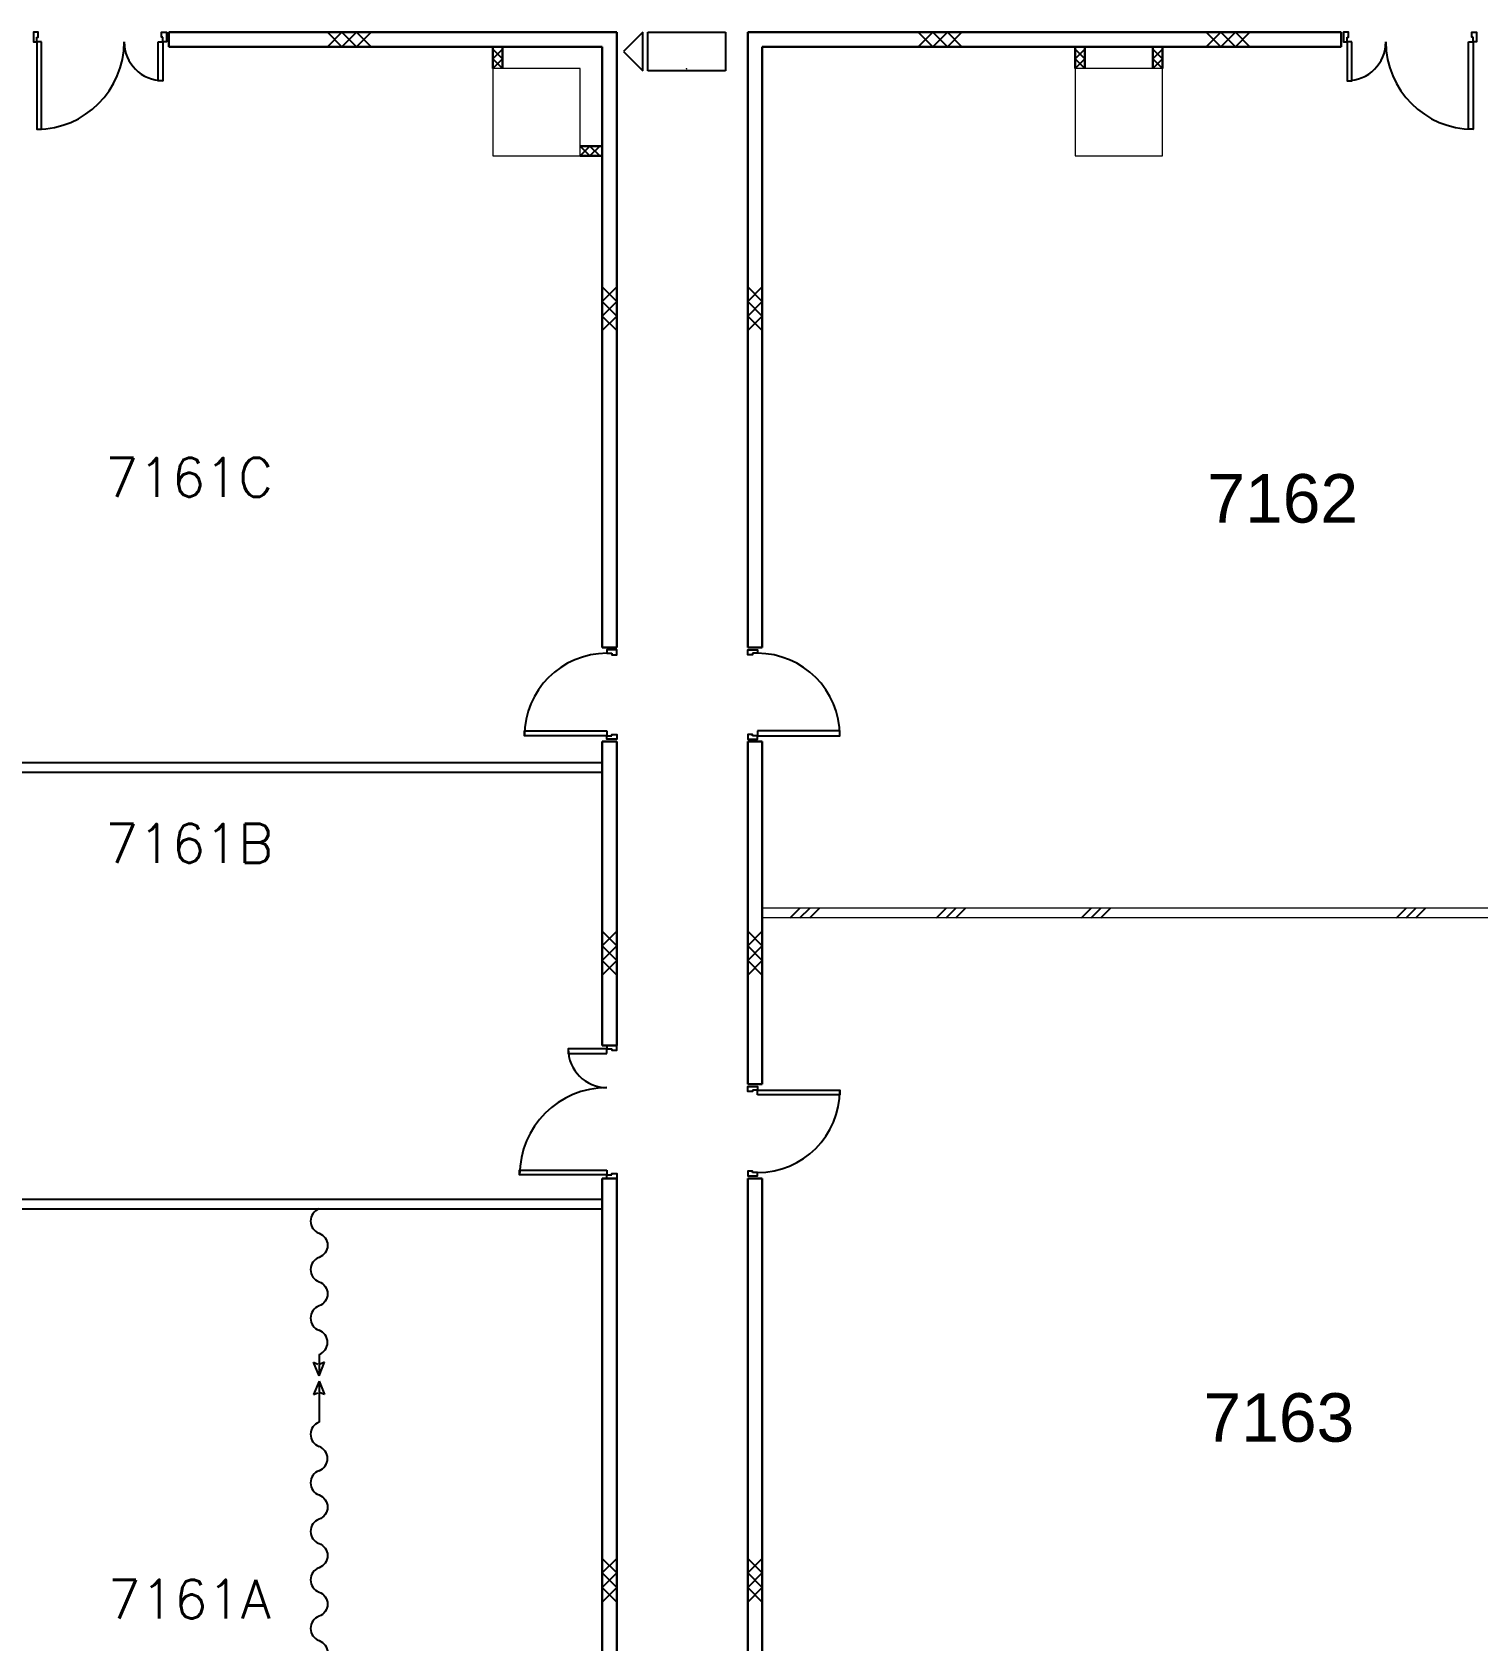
# Model space of a CAD drawing. Header units: millimetres. Extents: x -68474 to 336725, y -113450 to 40976.
# Drawn here: x 222803 to 237698, y -36750 to -20175 of the extents above; entities that cross this region are included whole.
import ezdxf
from ezdxf.enums import TextEntityAlignment as Align

# ---------------------------------------------------------------- set-up
doc = ezdxf.new("R2010")
doc.units = ezdxf.units.MM
doc.header["$LTSCALE"] = 900
for name, color, linetype in [('EC-7thFloor-s6152$0$56', 1, 'Continuous'), ('EC-7thFloor-s6152$0$FS', 5, 'Continuous'), ('EC-7thFloor-s6152$0$L4', 4, 'Continuous'), ('EC-7thFloor-s6152$0$new_part', 7, 'Continuous'), ('EC-7thFloor-s6152$0$RM-ID', 3, 'Continuous'), ('EC-7thFloor-s6152$0$ROOM-NO', 4, 'Continuous')]:
    doc.layers.add(name, color=color, linetype=linetype)
for name, color, linetype, lineweight in [('EC-7thFloor-s6152$0$ECOLUMN', 7, 'Continuous', 20), ('EC-7thFloor-s6152$0$EPARTITION', 1, 'Continuous', 20), ('EC-7thFloor-s6152$0$EWALL', 3, 'Continuous', 30)]:
    doc.layers.add(name, color=color, linetype=linetype, lineweight=lineweight)
doc.styles.add('EC-7thFloor-s6152$0$STANDARD', font='SIMPLEX.SHX')
doc.styles.add('EC-7thFloor-s6152$0$T1', font='arial.ttf')

msp = doc.modelspace()

# ---------------------------------------------------------------- linework, layer by layer
for p, q in [((225994.39514, -20324.99458), (225844.39514, -20174.99458)), ((225844.39514, -20324.99458), (225994.39514, -20174.99458)), ((225994.39514, -20324.99458), (225844.39514, -20174.99458)), ((225844.39514, -20324.99458), (225994.39514, -20174.99458)), ((225994.39514, -20324.99458), (226144.39514, -20174.99458)), ((226144.39514, -20324.99458), (225994.39514, -20174.99458)), ((225994.39514, -20324.99458), (226144.39514, -20174.99458)), ((226144.39514, -20324.99458), (225994.39514, -20174.99458)), ((226294.39514, -20324.99458), (226144.39514, -20174.99458)), ((226144.39514, -20324.99458), (226294.39514, -20174.99458)), ((226294.39514, -20324.99458), (226144.39514, -20174.99458)), ((226144.39514, -20324.99458), (226294.39514, -20174.99458)), ((232082.10658, -20324.99458), (231932.10658, -20174.99458)), ((231932.10658, -20324.99458), (232082.10658, -20174.99458)), ((232082.10658, -20324.99458), (231932.10658, -20174.99458)), ((231932.10658, -20324.99458), (232082.10658, -20174.99458)), ((232082.10658, -20324.99458), (232232.10658, -20174.99458)), ((232232.10658, -20324.99458), (232082.10658, -20174.99458)), ((232082.10658, -20324.99458), (232232.10658, -20174.99458)), ((232232.10658, -20324.99458), (232082.10658, -20174.99458)), ((232382.10658, -20324.99458), (232232.10658, -20174.99458)), ((232232.10658, -20324.99458), (232382.10658, -20174.99458)), ((232382.10658, -20324.99458), (232232.10658, -20174.99458)), ((232232.10658, -20324.99458), (232382.10658, -20174.99458)), ((235049.22564, -20324.99458), (234899.22564, -20174.99458)), ((234899.22564, -20324.99458), (235049.22564, -20174.99458)), ((235049.22564, -20324.99458), (234899.22564, -20174.99458)), ((234899.22564, -20324.99458), (235049.22564, -20174.99458)), ((235049.22564, -20324.99458), (235199.22564, -20174.99458)), ((235199.22564, -20324.99458), (235049.22564, -20174.99458)), ((235049.22564, -20324.99458), (235199.22564, -20174.99458)), ((235199.22564, -20324.99458), (235049.22564, -20174.99458)), ((235349.22564, -20324.99458), (235199.22564, -20174.99458)), ((235199.22564, -20324.99458), (235349.22564, -20174.99458)), ((235349.22564, -20324.99458), (235199.22564, -20174.99458)), ((235199.22564, -20324.99458), (235349.22564, -20174.99458)), ((227650, -20349.98917), (227550, -20449.98917)), ((227650, -20449.98917), (227550, -20349.98917)), ((227650, -20349.98917), (227550, -20449.98917)), ((227650, -20449.98917), (227550, -20349.98917)), ((233650, -20349.98917), (233550, -20449.98917)), ((233650, -20449.98917), (233550, -20349.98917)), ((233650, -20349.98917), (233550, -20449.98917)), ((233650, -20449.98917), (233550, -20349.98917)), ((234450, -20349.98917), (234350, -20449.98917)), ((234450, -20449.98917), (234350, -20349.98917)), ((234450, -20349.98917), (234350, -20449.98917)), ((234450, -20449.98917), (234350, -20349.98917)), ((227650, -20549.98917), (227550, -20449.98917)), ((227650, -20449.98917), (227550, -20549.98917)), ((227650, -20549.98917), (227550, -20449.98917)), ((227650, -20449.98917), (227550, -20549.98917)), ((233650, -20549.98917), (233550, -20449.98917)), ((233650, -20449.98917), (233550, -20549.98917)), ((233650, -20549.98917), (233550, -20449.98917)), ((233650, -20449.98917), (233550, -20549.98917)), ((234450, -20549.98917), (234350, -20449.98917)), ((234450, -20449.98917), (234350, -20549.98917)), ((234450, -20549.98917), (234350, -20449.98917)), ((234450, -20449.98917), (234350, -20549.98917)), ((228450, -21449.98917), (228550, -21349.98917)), ((228550, -21449.98917), (228450, -21349.98917)), ((228450, -21449.98917), (228550, -21349.98917)), ((228550, -21449.98917), (228450, -21349.98917)), ((228650, -21449.98917), (228550, -21349.98917)), ((228550, -21449.98917), (228650, -21349.98917)), ((228650, -21449.98917), (228550, -21349.98917)), ((228550, -21449.98917), (228650, -21349.98917)), ((228675, -22950), (228825, -22800)), ((228675, -22800), (228825, -22950)), ((228675, -22950), (228825, -22800)), ((228675, -22800), (228825, -22950)), ((230175, -22950), (230325, -22800)), ((230175, -22800), (230325, -22950)), ((230175, -22950), (230325, -22800)), ((230175, -22800), (230325, -22950)), ((228675, -22950), (228825, -23100)), ((228675, -23100), (228825, -22950)), ((228675, -22950), (228825, -23100)), ((228675, -23100), (228825, -22950)), ((230175, -22950), (230325, -23100)), ((230175, -23100), (230325, -22950)), ((230175, -22950), (230325, -23100)), ((230175, -23100), (230325, -22950)), ((228675, -23250), (228825, -23100)), ((228675, -23100), (228825, -23250)), ((228675, -23250), (228825, -23100)), ((228675, -23100), (228825, -23250)), ((230175, -23250), (230325, -23100)), ((230175, -23100), (230325, -23250)), ((230175, -23250), (230325, -23100)), ((230175, -23100), (230325, -23250)), ((228675, -29589.59904), (228825, -29439.59904)), ((228675, -29439.59904), (228825, -29589.59904)), ((228675, -29589.59904), (228825, -29439.59904)), ((228675, -29439.59904), (228825, -29589.59904)), ((230175, -29589.59904), (230325, -29439.59904)), ((230175, -29439.59904), (230325, -29589.59904)), ((230175, -29589.59904), (230325, -29439.59904)), ((230175, -29439.59904), (230325, -29589.59904)), ((228675, -29589.59904), (228825, -29739.59904)), ((228675, -29739.59904), (228825, -29589.59904)), ((228675, -29589.59904), (228825, -29739.59904)), ((228675, -29739.59904), (228825, -29589.59904)), ((230175, -29589.59904), (230325, -29739.59904)), ((230175, -29739.59904), (230325, -29589.59904)), ((230175, -29589.59904), (230325, -29739.59904)), ((230175, -29739.59904), (230325, -29589.59904)), ((228675, -29889.59904), (228825, -29739.59904)), ((228675, -29739.59904), (228825, -29889.59904)), ((228675, -29889.59904), (228825, -29739.59904)), ((228675, -29739.59904), (228825, -29889.59904)), ((230175, -29889.59904), (230325, -29739.59904)), ((230175, -29739.59904), (230325, -29889.59904)), ((230175, -29889.59904), (230325, -29739.59904)), ((230175, -29739.59904), (230325, -29889.59904)), ((228675, -36050.95403), (228825, -35900.95403)), ((228675, -35900.95403), (228825, -36050.95403)), ((228675, -36050.95403), (228825, -35900.95403)), ((228675, -35900.95403), (228825, -36050.95403)), ((230175, -36050.95403), (230325, -35900.95403)), ((230175, -35900.95403), (230325, -36050.95403)), ((230175, -36050.95403), (230325, -35900.95403)), ((230175, -35900.95403), (230325, -36050.95403)), ((228675, -36050.95403), (228825, -36200.95403)), ((228675, -36200.95403), (228825, -36050.95403)), ((228675, -36050.95403), (228825, -36200.95403)), ((228675, -36200.95403), (228825, -36050.95403)), ((230175, -36050.95403), (230325, -36200.95403)), ((230175, -36200.95403), (230325, -36050.95403)), ((230175, -36050.95403), (230325, -36200.95403)), ((230175, -36200.95403), (230325, -36050.95403)), ((228675, -36350.95403), (228825, -36200.95403)), ((228675, -36200.95403), (228825, -36350.95403)), ((228675, -36350.95403), (228825, -36200.95403)), ((228675, -36200.95403), (228825, -36350.95403)), ((230175, -36350.95403), (230325, -36200.95403)), ((230175, -36200.95403), (230325, -36350.95403)), ((230175, -36350.95403), (230325, -36200.95403)), ((230175, -36200.95403), (230325, -36350.95403))]:
    msp.add_line(p, q)
at = {"color": 1}
for p, q in [((230613.5292, -29300), (230713.5292, -29200)), ((230613.5292, -29300), (230713.5292, -29200)), ((230713.5292, -29300), (230813.5292, -29200)), ((230713.5292, -29300), (230813.5292, -29200)), ((230813.5292, -29300), (230913.5292, -29200)), ((230813.5292, -29300), (230913.5292, -29200)), ((232119.8792, -29300), (232219.8792, -29200)), ((232119.8792, -29300), (232219.8792, -29200)), ((232219.8792, -29300), (232319.8792, -29200)), ((232219.8792, -29300), (232319.8792, -29200)), ((232319.8792, -29300), (232419.8792, -29200)), ((232319.8792, -29300), (232419.8792, -29200)), ((233613.5292, -29300), (233713.5292, -29200)), ((233613.5292, -29300), (233713.5292, -29200)), ((233713.5292, -29300), (233813.5292, -29200)), ((233713.5292, -29300), (233813.5292, -29200)), ((233813.5292, -29300), (233913.5292, -29200)), ((233813.5292, -29300), (233913.5292, -29200)), ((236859.14329, -29300), (236959.14329, -29200)), ((236859.14329, -29300), (236959.14329, -29200)), ((236959.14329, -29300), (237059.14329, -29200)), ((236959.14329, -29300), (237059.14329, -29200)), ((237059.14329, -29300), (237159.14329, -29200)), ((237059.14329, -29300), (237159.14329, -29200))]:
    msp.add_line(p, q, dxfattribs=at)
for points in [[(222850.15, -20224.99458), (222865.15, -20224.99458), (222865.15, -20174.99458), (222865.15, -20174.99458), (222865.15, -20174.99458), (222815.15, -20174.99458), (222815.15, -20274.99458), (222815.15, -20274.99458), (222815.15, -20274.99458), (222850.15, -20274.99458)], [(222850.15, -20224.99458), (222865.15, -20224.99458), (222865.15, -20174.99458), (222865.15, -20174.99458), (222865.15, -20174.99458), (222815.15, -20174.99458), (222815.15, -20274.99458), (222815.15, -20274.99458), (222815.15, -20274.99458), (222850.15, -20274.99458)], [(224150.15, -20224.99458), (224135.15, -20224.99458), (224135.15, -20174.99458), (224135.15, -20174.99458), (224135.15, -20174.99458), (224185.15, -20174.99458), (224185.15, -20274.99458), (224185.15, -20274.99458), (224185.15, -20274.99458), (224150.15, -20274.99458)], [(224150.15, -20224.99458), (224135.15, -20224.99458), (224135.15, -20174.99458), (224135.15, -20174.99458), (224135.15, -20174.99458), (224185.15, -20174.99458), (224185.15, -20274.99458), (224185.15, -20274.99458), (224185.15, -20274.99458), (224150.15, -20274.99458)], [(236350.05, -20225), (236365.05, -20225), (236365.05, -20175), (236365.05, -20175), (236365.05, -20175), (236315.05, -20175), (236315.05, -20275), (236315.05, -20275), (236315.05, -20275), (236350.05, -20275)], [(236350.05, -20225), (236365.05, -20225), (236365.05, -20175), (236365.05, -20175), (236365.05, -20175), (236315.05, -20175), (236315.05, -20275), (236315.05, -20275), (236315.05, -20275), (236350.05, -20275)], [(237650.05, -20225), (237635.05, -20225), (237635.05, -20175), (237635.05, -20175), (237635.05, -20175), (237685.05, -20175), (237685.05, -20275), (237685.05, -20275), (237685.05, -20275), (237650.05, -20275)], [(237650.05, -20225), (237635.05, -20225), (237635.05, -20175), (237635.05, -20175), (237635.05, -20175), (237685.05, -20175), (237685.05, -20275), (237685.05, -20275), (237685.05, -20275), (237650.05, -20275)], [(222900.15, -20274.99458), (222850.15, -20274.99458), (222850.15, -21174.99458), (222900.15, -21174.99458)], [(222900.15, -20274.99458), (222850.15, -20274.99458), (222850.15, -21174.99458), (222900.15, -21174.99458)], [(224100.15, -20274.99458), (224150.15, -20274.99458), (224150.15, -20674.99458), (224100.15, -20674.99458)], [(224100.15, -20274.99458), (224150.15, -20274.99458), (224150.15, -20674.99458), (224100.15, -20674.99458)], [(236400.05, -20275), (236350.05, -20275), (236350.05, -20675), (236400.05, -20675)], [(236400.05, -20275), (236350.05, -20275), (236350.05, -20675), (236400.05, -20675)], [(237600.05, -20275), (237650.05, -20275), (237650.05, -21175), (237600.05, -21175)], [(237600.05, -20275), (237650.05, -20275), (237650.05, -21175), (237600.05, -21175)], [(228775, -26575), (228775, -26590), (228825, -26590), (228825, -26590), (228825, -26590), (228825, -26540), (228725, -26540), (228725, -26540), (228725, -26540), (228725, -26575)], [(228775, -26575), (228775, -26590), (228825, -26590), (228825, -26590), (228825, -26590), (228825, -26540), (228725, -26540), (228725, -26540), (228725, -26540), (228725, -26575)], [(230225, -26575), (230225, -26590), (230175, -26590), (230175, -26590), (230175, -26590), (230175, -26540), (230275, -26540), (230275, -26540), (230275, -26540), (230275, -26575)], [(230225, -26575), (230225, -26590), (230175, -26590), (230175, -26590), (230175, -26590), (230175, -26540), (230275, -26540), (230275, -26540), (230275, -26540), (230275, -26575)], [(228725, -27375), (228725, -27425), (227875, -27425), (227875, -27375)], [(228725, -27375), (228725, -27425), (227875, -27425), (227875, -27375)], [(228775, -27425), (228775, -27410), (228825, -27410), (228825, -27410), (228825, -27410), (228825, -27460), (228725, -27460), (228725, -27460), (228725, -27460), (228725, -27425)], [(228775, -27425), (228775, -27410), (228825, -27410), (228825, -27410), (228825, -27410), (228825, -27460), (228725, -27460), (228725, -27460), (228725, -27460), (228725, -27425)], [(230225, -27425), (230225, -27410), (230175, -27410), (230175, -27410), (230175, -27410), (230175, -27460), (230275, -27460), (230275, -27460), (230275, -27460), (230275, -27425)], [(230225, -27425), (230225, -27410), (230175, -27410), (230175, -27410), (230175, -27410), (230175, -27460), (230275, -27460), (230275, -27460), (230275, -27460), (230275, -27425)], [(230275, -27375), (230275, -27425), (231125, -27425), (231125, -27375)], [(230275, -27375), (230275, -27425), (231125, -27425), (231125, -27375)], [(230225, -31075), (230225, -31090), (230175, -31090), (230175, -31090), (230175, -31090), (230175, -31040), (230275, -31040), (230275, -31040), (230275, -31040), (230275, -31075)], [(230225, -31075), (230225, -31090), (230175, -31090), (230175, -31090), (230175, -31090), (230175, -31040), (230275, -31040), (230275, -31040), (230275, -31040), (230275, -31075)], [(230275, -31125), (230275, -31075), (231125, -31075), (231125, -31125)], [(230275, -31125), (230275, -31075), (231125, -31075), (231125, -31125)], [(230225, -31925), (230225, -31910), (230175, -31910), (230175, -31910), (230175, -31910), (230175, -31960), (230275, -31960), (230275, -31960), (230275, -31960), (230275, -31925)], [(230225, -31925), (230225, -31910), (230175, -31910), (230175, -31910), (230175, -31910), (230175, -31960), (230275, -31960), (230275, -31960), (230275, -31960), (230275, -31925)]]:
    msp.add_lwpolyline(points, close=True)
for points in [[(228725, -30700), (228725, -30650), (228325, -30650), (228325, -30700)], [(228725, -30700), (228725, -30650), (228325, -30650), (228325, -30700)], [(228775, -30650), (228775, -30665), (228825, -30665), (228825, -30665), (228825, -30665), (228825, -30615), (228725, -30615), (228725, -30615), (228725, -30615), (228725, -30650)], [(228775, -30650), (228775, -30665), (228825, -30665), (228825, -30665), (228825, -30665), (228825, -30615), (228725, -30615), (228725, -30615), (228725, -30615), (228725, -30650)], [(228725, -31900), (228725, -31950), (227825, -31950), (227825, -31900)], [(228725, -31900), (228725, -31950), (227825, -31950), (227825, -31900)], [(228775, -31950), (228775, -31935), (228825, -31935), (228825, -31935), (228825, -31935), (228825, -31985), (228725, -31985), (228725, -31985), (228725, -31985), (228725, -31950)], [(228775, -31950), (228775, -31935), (228825, -31935), (228825, -31935), (228825, -31935), (228825, -31985), (228725, -31985), (228725, -31985), (228725, -31985), (228725, -31950)]]:
    msp.add_lwpolyline(points, close=True, dxfattribs=at)
for centre, radius, start, end in [((222850.15, -20274.99458), 900, 270, 0), ((222850.15, -20274.99458), 900, 270, 0), ((224150.15, -20274.99458), 400, 180, 270), ((224150.15, -20274.99458), 400, 180, 270), ((236350.05, -20275), 400, 270, 0), ((236350.05, -20275), 400, 270, 0), ((237650.05, -20275), 900, 180, 270), ((237650.05, -20275), 900, 180, 270), ((228725, -27425), 850, 90, 180), ((228725, -27425), 850, 90, 180), ((230275, -27425), 850, 0, 90), ((230275, -27425), 850, 0, 90), ((228725, -30650), 400, 180, 270), ((228725, -30650), 400, 180, 270), ((228725, -31950), 900, 90, 180), ((228725, -31950), 900, 90, 180), ((230275, -31075), 850, 270, 0), ((230275, -31075), 850, 270, 0)]:
    msp.add_arc(centre, radius, start, end, dxfattribs=at)
at = {"layer": 'EC-7thFloor-s6152$0$56', "color": 1, "linetype": 'Continuous'}
msp.add_lwpolyline([(229545.39912, -20551.71836), (229545.99912, -20551.71836), (229545.99912, -20551.41836), (229545.39912, -20551.41836)], close=True, dxfattribs=at)
msp.add_lwpolyline([(229545.39912, -20551.71836), (229545.99912, -20551.71836), (229545.99912, -20551.41836), (229545.39912, -20551.41836)], close=True, dxfattribs=at)
at = {"layer": 'EC-7thFloor-s6152$0$ECOLUMN'}
for p, q in [((228450, -20550), (227550, -20550)), ((227550, -20550), (227550, -21450)), ((228450, -20550), (227550, -20550)), ((227550, -20550), (227550, -21450)), ((228450, -21450), (228450, -20550)), ((228450, -21450), (228450, -20550)), ((234450, -20550), (233550, -20550)), ((233550, -20550), (233550, -21450)), ((234450, -20550), (233550, -20550)), ((233550, -20550), (233550, -21450)), ((234450, -21450), (234450, -20550)), ((234450, -21450), (234450, -20550)), ((227550, -21450), (228450, -21450)), ((227550, -21450), (228450, -21450)), ((233550, -21450), (234450, -21450)), ((233550, -21450), (234450, -21450))]:
    msp.add_line(p, q, dxfattribs=at)
at = {"layer": 'EC-7thFloor-s6152$0$EPARTITION'}
for p, q in [((239200, -29200), (230325, -29200)), ((239200, -29200), (230325, -29200)), ((239200, -29300), (230325, -29300)), ((239200, -29300), (230325, -29300))]:
    msp.add_line(p, q, dxfattribs=at)
at = {"layer": 'EC-7thFloor-s6152$0$EWALL'}
for p, q in [((224210.15, -20174.99458), (224210.15, -20324.99458)), ((224210.15, -20174.99458), (228825, -20174.99458)), ((224210.15, -20174.99458), (224210.15, -20324.99458)), ((224210.15, -20174.99458), (228825, -20174.99458)), ((228825, -26515), (228825, -20174.99458)), ((228825, -26515), (228825, -20174.99458)), ((230175, -26515), (230175, -20174.99458)), ((230175, -20174.99458), (236290.25, -20174.99458)), ((230175, -26515), (230175, -20174.99458)), ((230175, -20174.99458), (236290.25, -20174.99458)), ((236290.25, -20174.99458), (236290.25, -20324.99458)), ((236290.25, -20174.99458), (236290.25, -20324.99458)), ((224210.15, -20324.99458), (228675, -20324.99458)), ((224210.15, -20324.99458), (228675, -20324.99458)), ((227550, -20324.98917), (227550, -20549.98917)), ((227550, -20324.98917), (227550, -20549.98917)), ((227650, -20324.98917), (227650, -20549.98917)), ((227650, -20324.98917), (227650, -20549.98917)), ((228675, -26515), (228675, -20324.99458)), ((228675, -26515), (228675, -20324.99458)), ((230325, -26515), (230325, -20324.99458)), ((230325, -20324.99458), (236290.25, -20324.99458)), ((230325, -26515), (230325, -20324.99458)), ((230325, -20324.99458), (236290.25, -20324.99458)), ((233550, -20324.98917), (233550, -20549.98917)), ((233550, -20324.98917), (233550, -20549.98917)), ((233650, -20324.98917), (233650, -20549.98917)), ((233650, -20324.98917), (233650, -20549.98917)), ((234350, -20324.98917), (234350, -20549.98917)), ((234350, -20324.98917), (234350, -20549.98917)), ((234450, -20324.98917), (234450, -20549.98917)), ((234450, -20324.98917), (234450, -20549.98917)), ((228675, -21349.98917), (228450, -21349.98917)), ((228675, -21349.98917), (228450, -21349.98917)), ((228675, -21449.98917), (228450, -21449.98917)), ((228675, -21449.98917), (228450, -21449.98917)), ((228825, -26515), (228675, -26515)), ((228825, -26515), (228675, -26515)), ((230175, -26515), (230325, -26515)), ((230175, -26515), (230325, -26515)), ((228825, -27485), (228675, -27485)), ((228675, -30615), (228675, -27485)), ((228825, -27485), (228675, -27485)), ((228675, -30615), (228675, -27485)), ((228825, -30615), (228825, -27485)), ((228825, -30615), (228825, -27485)), ((230175, -27485), (230325, -27485)), ((230175, -31015), (230175, -27485)), ((230175, -27485), (230325, -27485)), ((230175, -31015), (230175, -27485)), ((230325, -31015), (230325, -27485)), ((230325, -31015), (230325, -27485)), ((228825, -30615), (228675, -30615)), ((228825, -30615), (228675, -30615)), ((230175, -31015), (230325, -31015)), ((230175, -31015), (230325, -31015)), ((228825, -31985), (228675, -31985)), ((228675, -39674.99458), (228675, -31985)), ((228825, -31985), (228675, -31985)), ((228675, -39674.99458), (228675, -31985)), ((228825, -39824.99458), (228825, -31985)), ((228825, -39824.99458), (228825, -31985)), ((230175, -31985), (230325, -31985)), ((230175, -39824.99458), (230175, -31985)), ((230175, -31985), (230325, -31985)), ((230175, -39824.99458), (230175, -31985)), ((230325, -39674.99458), (230325, -31985)), ((230325, -39674.99458), (230325, -31985))]:
    msp.add_line(p, q, dxfattribs=at)
at = {"layer": 'EC-7thFloor-s6152$0$FS'}
for p, q in [((229095.39912, -20174.99458), (228895.39912, -20374.99458)), ((229095.39912, -20174.99458), (228895.39912, -20374.99458)), ((229095.39912, -20574.99458), (229095.39912, -20174.99458)), ((229095.39912, -20574.99458), (229095.39912, -20174.99458)), ((229145.39912, -20174.99458), (229945.39912, -20174.99458)), ((229145.39912, -20574.99458), (229145.39912, -20174.99458)), ((229145.39912, -20174.99458), (229945.39912, -20174.99458)), ((229145.39912, -20574.99458), (229145.39912, -20174.99458)), ((229945.39912, -20174.99458), (229945.39912, -20574.99458)), ((229945.39912, -20174.99458), (229945.39912, -20574.99458)), ((228895.39912, -20374.99458), (229095.39912, -20574.99458)), ((228895.39912, -20374.99458), (229095.39912, -20574.99458)), ((229945.39912, -20574.99458), (229145.39912, -20574.99458)), ((229945.39912, -20574.99458), (229145.39912, -20574.99458))]:
    msp.add_line(p, q, dxfattribs=at)
at = {"layer": 'EC-7thFloor-s6152$0$L4'}
for p, q in [((225758.19472, -33800), (225758.18004, -34018.05573)), ((225758.19472, -33800), (225758.18004, -34018.05573)), ((225702.5915, -33879.74481), (225746.43286, -33899.24965)), ((225758.17867, -34018.05914), (225702.5915, -33879.74481)), ((225702.5915, -33879.74481), (225746.43286, -33899.24965)), ((225758.17867, -34018.05914), (225702.5915, -33879.74481)), ((225758.17867, -34018.05914), (225813.76584, -33879.74481)), ((225758.17867, -34018.05914), (225813.76584, -33879.74481)), ((225813.76584, -33879.74481), (225769.92448, -33899.24965)), ((225813.76584, -33879.74481), (225769.92448, -33899.24965)), ((225758.17867, -34074.97188), (225702.5915, -34213.2862)), ((225758.17867, -34074.97188), (225702.5915, -34213.2862)), ((225758.17757, -34074.97462), (225758.14914, -34497.17408)), ((225758.17757, -34074.97462), (225758.14914, -34497.17408)), ((225758.17867, -34074.97188), (225813.76584, -34213.2862)), ((225758.17867, -34074.97188), (225813.76584, -34213.2862)), ((225702.5915, -34213.2862), (225746.43286, -34193.78136)), ((225702.5915, -34213.2862), (225746.43286, -34193.78136)), ((225813.76584, -34213.2862), (225769.92448, -34193.78136)), ((225813.76584, -34213.2862), (225769.92448, -34193.78136))]:
    msp.add_line(p, q, dxfattribs=at)
for points in [[(225758.19472, -32300, 0.7), (225758.19472, -32550, -0.7), (225758.19472, -32800)], [(225758.19472, -32300, 0.7), (225758.19472, -32550, -0.7), (225758.19472, -32800)], [(225758.19472, -32800, 0.7), (225758.19472, -33050, -0.7), (225758.19472, -33300)], [(225758.19472, -32800, 0.7), (225758.19472, -33050, -0.7), (225758.19472, -33300)], [(225758.14914, -34997.17408, 0.7), (225758.14914, -35247.17408, -0.7), (225758.14914, -35497.17408)], [(225758.14914, -34997.17408, 0.7), (225758.14914, -35247.17408, -0.7), (225758.14914, -35497.17408)], [(225758.14914, -35497.17408, 0.7), (225758.14914, -35747.17408, -0.7), (225758.14914, -35997.17408)], [(225758.14914, -35497.17408, 0.7), (225758.14914, -35747.17408, -0.7), (225758.14914, -35997.17408)], [(225758.14914, -35997.17408, 0.7), (225758.14914, -36247.17408, -0.7), (225758.14914, -36497.17408)], [(225758.14914, -35997.17408, 0.7), (225758.14914, -36247.17408, -0.7), (225758.14914, -36497.17408)], [(225758.14914, -36497.17408, 0.7), (225758.14914, -36747.17408, -0.7), (225758.14914, -36997.17408)], [(225758.14914, -36497.17408, 0.7), (225758.14914, -36747.17408, -0.7), (225758.14914, -36997.17408)]]:
    msp.add_lwpolyline(points, format="xyb", dxfattribs=at)
for centre, start, end in [((225803.73044, -33425), 110.015959602, 249.984040398), ((225803.73044, -33425), 110.015959602, 249.984040398), ((225712.65901, -33675), 290.015959602, 69.984040398), ((225712.65901, -33675), 290.015959602, 69.984040398), ((225803.68485, -34622.17408), 110.015959602, 249.984040398), ((225803.68485, -34622.17408), 110.015959602, 249.984040398), ((225712.61342, -34872.17408), 290.015959602, 69.984040398), ((225712.61342, -34872.17408), 290.015959602, 69.984040398)]:
    msp.add_arc(centre, 133.03571, start, end, dxfattribs=at)
at = {"layer": 'EC-7thFloor-s6152$0$new_part'}
for p, q in [((219469.9, -27700), (228675, -27700)), ((219469.9, -27700), (228675, -27700)), ((219469.9, -27800), (228675, -27800)), ((219469.9, -27800), (228675, -27800)), ((219469.9, -32200), (228675, -32200)), ((219469.9, -32200), (228675, -32200)), ((219469.9, -32300), (228675, -32300)), ((219469.9, -32300), (228675, -32300))]:
    msp.add_line(p, q, dxfattribs=at)

# ---------------------------------------------------------------- texts
at = {"layer": 'EC-7thFloor-s6152$0$56', "color": 1, "linetype": 'Continuous', "style": 'EC-7thFloor-s6152$0$STANDARD', "width": 0.8}
msp.add_text('EXIT', height=0.15, dxfattribs=at).set_placement((229545.48072, -20551.64366))
msp.add_text('EXIT', height=0.15, dxfattribs=at).set_placement((229545.48072, -20551.64366))
at = {"layer": 'EC-7thFloor-s6152$0$RM-ID', "style": 'EC-7thFloor-s6152$0$T1'}
for s, p in [('7162', (235687.43805, -24978.15904)), ('7162', (235687.43805, -24978.15904)), ('7163', (235647.62609, -34448.19519)), ('7163', (235647.62609, -34448.19519))]:
    msp.add_text(s, height=500, dxfattribs=at).set_placement(p, align=Align.MIDDLE)
at = {"layer": 'EC-7thFloor-s6152$0$ROOM-NO', "style": 'EC-7thFloor-s6152$0$STANDARD'}
for s, p in [('7161C', (224420.57587, -24762.04406)), ('7161C', (224420.57587, -24762.04406)), ('7161B', (224420.57587, -28533.62586)), ('7161B', (224420.57587, -28533.62586)), ('7161A', (224420.57587, -36320.91864)), ('7161A', (224420.57587, -36320.91864))]:
    msp.add_text(s, height=400, dxfattribs=at).set_placement(p, align=Align.MIDDLE)

doc.saveas('drawing.dxf')
